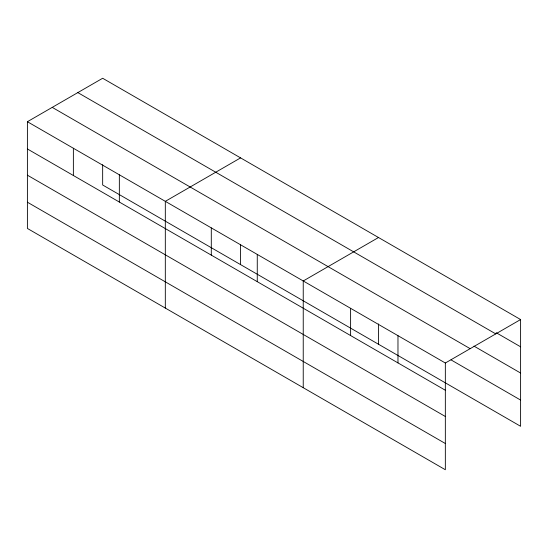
<?xml version="1.0" encoding="UTF-8"?>
<svg xmlns="http://www.w3.org/2000/svg" width="548" height="548" viewBox="0 0 548 548"><rect width="100%" height="100%" fill="white"/><g stroke="black" fill="none" stroke-linecap="round" stroke-linejoin="round"><path stroke-width="0.82" d="M27.4 121.711L445.339 363.009L445.339 469.739L27.4 228.448L27.4 121.711L102.661 78.261L520.6 319.553L520.6 426.289L102.661 184.991L102.661 164.688M240.579 157.886L165.318 201.342L165.318 308.072M378.504 237.517L303.243 280.966L303.236 387.696M445.339 363.009L520.6 319.553M496.18 332.704L520.6 346.802M77.823 92.598L495.762 333.896M473.972 346.11L520.6 373.03M52.238 107.374L470.177 348.665M451.031 359.892L520.6 400.061M27.4 148.96L445.339 390.251M27.4 175.189L445.339 416.487M27.4 202.212L445.339 443.51M397.971 335.657L397.971 362.906M378.504 323.943L378.504 344.247M350.604 308.312L350.604 335.561M257.265 254.423L257.265 281.672M240.579 244.312L240.579 264.622M211.295 227.879L211.295 255.128M119.348 174.798L119.348 202.048M73.37 148.255L73.37 175.504"/></g></svg>
